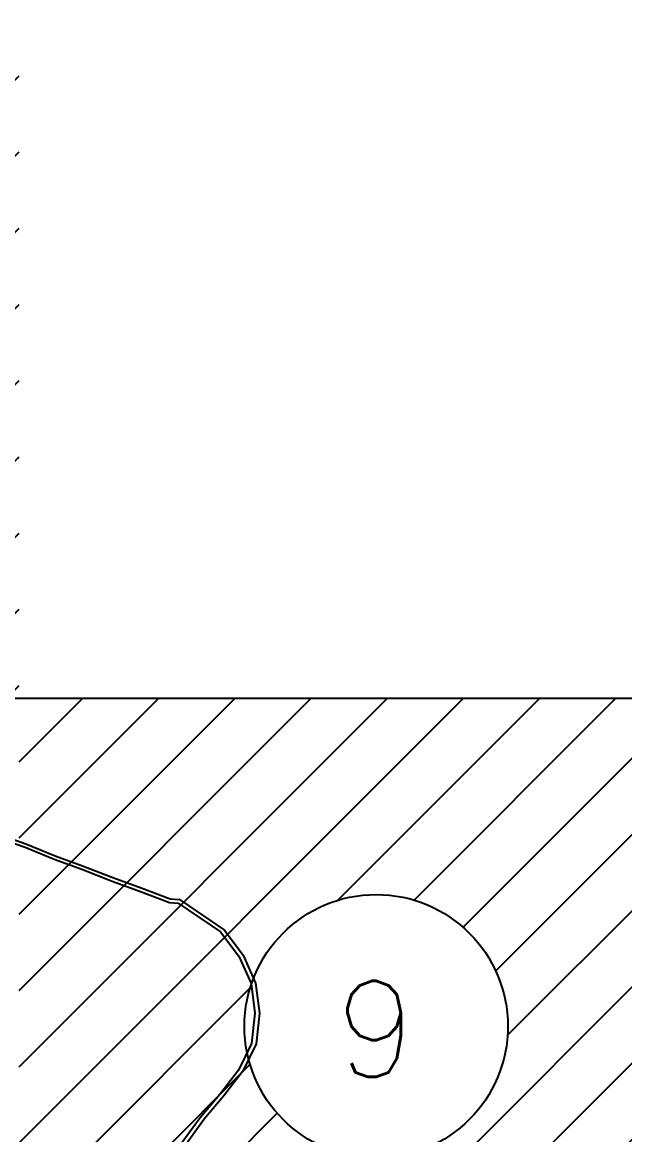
# Model space of a CAD drawing. Header units: metres. Extents: x 511779 to 512620, y 196282 to 196876.
# Drawn here: x 512580.93 to 512594.91, y 196415.15 to 196440.95 of the extents above; entities that cross this region are included whole.
import ezdxf
from ezdxf.enums import TextEntityAlignment as Align

# ---------------------------------------------------------------- set-up
doc = ezdxf.new("R2010")
doc.units = ezdxf.units.M
doc.header["$MEASUREMENT"] = 0
doc.layers.get('0').update_dxf_attribs({"linetype": 'CONTINUOUS'})
doc.layers.add('BANGUNAN', color=5, linetype='CONTINUOUS')
doc.layers.add('KOP', color=7, linetype='CONTINUOUS')
doc.styles.get("Standard").update_dxf_attribs({"font": 'Simplex.shx'})

msp = doc.modelspace()

# ---------------------------------------------------------------- hatches: boundary and pattern name
at = {"layer": 'KOP', "ltscale": 0.5}
h = msp.add_hatch(dxfattribs=at)
h.set_pattern_fill('ANSI31', color=1, scale=10, style=0)
h.set_pattern_definition([(45, (71.4876, 0), (-0.8838834765, 0.8838834765), [])])
edge = h.paths.add_edge_path(flags=16)
edge.add_arc((512532.423, 196433.478), 3.057, 0, 360)
h.paths.add_polyline_path([(512523.858, 196440.95), (512543.808, 196440.95), (512543.808, 196423.85), (512523.858, 196423.85)])
h.paths.add_polyline_path([(512542.383, 196440.95), (512562.333, 196440.95), (512562.333, 196423.85), (512542.383, 196423.85)])
edge = h.paths.add_edge_path(flags=16)
edge.add_arc((512551.955, 196433.478), 3.057, 0, 360)
h.paths.add_polyline_path([(512560.908, 196440.95), (512580.858, 196440.95), (512580.858, 196423.85), (512560.908, 196423.85)])
edge = h.paths.add_edge_path(flags=16)
edge.add_arc((512570.126, 196433.478), 3.057, 0, 360)
h.paths.add_polyline_path([(512579.433, 196425.275), (512599.383, 196425.275), (512599.383, 196408.175), (512579.433, 196408.175)])
edge = h.paths.add_edge_path(flags=16)
edge.add_arc((512589.144, 196417.665), 3.057, 0, 360)
h.paths.add_polyline_path([(512560.908, 196425.275), (512580.858, 196425.275), (512580.858, 196408.175), (512560.908, 196408.175)])
h.paths.add_polyline_path([(512542.383, 196425.275), (512562.333, 196425.275), (512562.333, 196408.175), (512542.383, 196408.175)])
h.paths.add_polyline_path([(512523.858, 196425.275), (512543.808, 196425.275), (512543.808, 196408.175), (512523.858, 196408.175)])
h.paths.add_polyline_path([(512505.333, 196425.275), (512525.283, 196425.275), (512525.283, 196408.175), (512505.333, 196408.175)])
h.paths.add_polyline_path([(512523.858, 196409.6), (512543.808, 196409.6), (512543.808, 196392.5), (512523.858, 196392.5)])
h.paths.add_polyline_path([(512505.333, 196409.6), (512525.283, 196409.6), (512525.283, 196392.5), (512505.333, 196392.5)])
h.paths.add_polyline_path([(512542.383, 196409.6), (512562.333, 196409.6), (512562.333, 196392.5), (512542.383, 196392.5)])
h.paths.add_polyline_path([(512560.908, 196409.6), (512580.858, 196409.6), (512580.858, 196392.5), (512560.908, 196392.5)])
h.paths.add_polyline_path([(512579.433, 196409.6), (512599.383, 196409.6), (512599.383, 196392.5), (512579.433, 196392.5)])
h.paths.add_polyline_path([(512597.958, 196393.925), (512617.908, 196393.925), (512617.908, 196376.825), (512597.958, 196376.825)])
h.paths.add_polyline_path([(512579.433, 196393.925), (512599.383, 196393.925), (512599.383, 196376.825), (512579.433, 196376.825)])
h.paths.add_polyline_path([(512560.908, 196393.925), (512580.858, 196393.925), (512580.858, 196376.825), (512560.908, 196376.825)])
h.paths.add_polyline_path([(512542.383, 196393.925), (512562.333, 196393.925), (512562.333, 196376.825), (512542.383, 196376.825)])
h.paths.add_polyline_path([(512523.858, 196393.925), (512543.808, 196393.925), (512543.808, 196376.825), (512523.858, 196376.825)])
edge = h.paths.add_edge_path(flags=16)
edge.add_arc((512571.015, 196385.187), 3.057, 0, 360)
edge = h.paths.add_edge_path(flags=16)
edge.add_arc((512551.79, 196384.481), 3.057, 0, 360)
edge = h.paths.add_edge_path(flags=16)
edge.add_arc((512532.988, 196384.481), 3.057, 0, 360)
edge = h.paths.add_edge_path(flags=16)
edge.add_arc((512533.899, 196400.421), 3.057, 0, 360)
edge = h.paths.add_edge_path(flags=16)
edge.add_arc((512514.397, 196399.691), 3.057, 0, 360)
edge = h.paths.add_edge_path(flags=16)
edge.add_arc((512515.155, 196416.926), 3.057, 0, 360)
edge = h.paths.add_edge_path(flags=16)
edge.add_arc((512533.571, 196417.021), 3.057, 0, 360)
edge = h.paths.add_edge_path(flags=16)
edge.add_arc((512552.148, 196417.106), 3.057, 0, 360)
edge = h.paths.add_edge_path(flags=16)
edge.add_arc((512552.949, 196400.556), 3.057, 0, 360)
edge = h.paths.add_edge_path(flags=16)
edge.add_arc((512570.351, 196400.556), 3.057, 0, 360)
edge = h.paths.add_edge_path(flags=16)
edge.add_arc((512570.294, 196416.853), 3.057, 0, 360)
edge = h.paths.add_edge_path(flags=16)
edge.add_arc((512589.265, 196401.204), 3.057, 0, 360)
edge = h.paths.add_edge_path(flags=16)
edge.add_arc((512589.798, 196384.821), 3.057, 0, 360)
edge = h.paths.add_edge_path(flags=16)
edge.add_arc((512608.213, 196384.944), 3.057, 0, 360)

# ---------------------------------------------------------------- linework, layer by layer
at = {"color": 5, "linetype": 'Continuous', "lineweight": -3}
msp.add_lwpolyline([(512579.433, 196425.275), (512599.383, 196425.275), (512599.383, 196408.175), (512579.433, 196408.175)], close=True, dxfattribs=at)
at = {"color": 5, "ltscale": 30}
msp.add_circle((512589.144, 196417.665), 3.057, dxfattribs=at)
at = {"layer": 'BANGUNAN', "color": 3, "linetype": 'Continuous'}
for p, q in [((512580.356, 196422.126), (512581.016, 196421.898)), ((512580.341, 196422.044), (512580.999, 196421.817)), ((512581.016, 196421.898), (512581.691, 196421.621)), ((512580.999, 196421.817), (512581.672, 196421.54)), ((512581.691, 196421.621), (512582.327, 196421.386)), ((512581.672, 196421.54), (512582.31, 196421.306)), ((512582.327, 196421.386), (512583.035, 196421.114)), ((512582.31, 196421.306), (512583.018, 196421.034)), ((512583.035, 196421.114), (512583.689, 196420.875)), ((512583.018, 196421.034), (512583.672, 196420.794)), ((512583.689, 196420.875), (512584.359, 196420.622)), ((512583.672, 196420.794), (512584.348, 196420.539)), ((512584.359, 196420.622), (512584.572, 196420.607)), ((512584.622, 196420.573), (512585.623, 196419.895)), ((512584.348, 196420.539), (512584.551, 196420.525)), ((512584.551, 196420.525), (512585.534, 196419.858)), ((512585.534, 196419.858), (512585.959, 196419.292)), ((512585.623, 196419.895), (512586.057, 196419.318)), ((512585.959, 196419.292), (512586.243, 196418.655)), ((512586.057, 196419.318), (512586.346, 196418.669)), ((512586.243, 196418.655), (512586.33, 196417.97)), ((512586.346, 196418.669), (512586.435, 196417.97)), ((512586.33, 196417.97), (512586.252, 196417.27)), ((512586.435, 196417.97), (512586.355, 196417.256)), ((512586.252, 196417.27), (512585.948, 196416.652)), ((512586.355, 196417.256), (512586.045, 196416.625)), ((512585.948, 196416.652), (512585.517, 196416.084)), ((512586.045, 196416.625), (512585.611, 196416.053)), ((512585.517, 196416.084), (512585.062, 196415.541)), ((512585.611, 196416.053), (512585.155, 196415.51)), ((512585.062, 196415.541), (512584.633, 196414.963)), ((512585.155, 196415.51), (512584.753, 196414.967))]:
    msp.add_line(p, q, dxfattribs=at)
msp.add_lwpolyline([(512584.622, 196420.573), (512584.572, 196420.607)], dxfattribs=at)

# ---------------------------------------------------------------- texts
at = {"color": 5, "ltscale": 30}
msp.add_text('9', height=2.228, dxfattribs=at).set_placement((512589.144, 196416.492), align=Align.CENTER)

doc.saveas('drawing.dxf')
